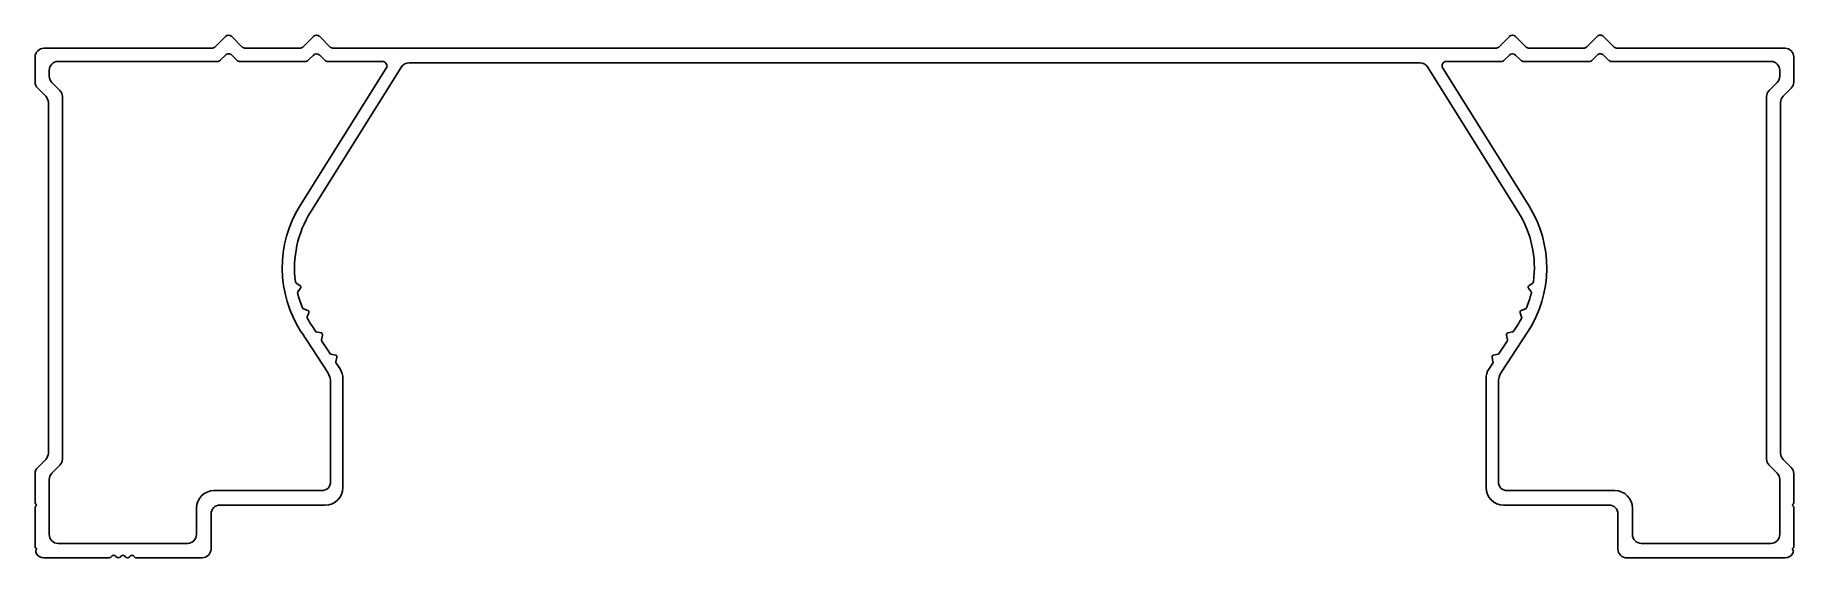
# Model space of a CAD drawing. Extents: x 1799 to 1999, y 1997 to 2056.
import ezdxf

# ---------------------------------------------------------------- set-up
doc = ezdxf.new("R2010")
doc.units = 0
doc.layers.get('0').update_dxf_attribs({"linetype": 'CONTINUOUS'})

msp = doc.modelspace()

# ---------------------------------------------------------------- linework, layer by layer
for p, q in [((1820.63, 2056.18), (1819.42, 2054.97)), ((1822.54, 2054.97), (1821.34, 2056.18)), ((1830.63, 2056.18), (1829.42, 2054.97)), ((1832.54, 2054.97), (1831.34, 2056.18)), ((1966.63, 2056.18), (1965.42, 2054.97)), ((1968.54, 2054.97), (1967.34, 2056.18)), ((1976.63, 2056.18), (1975.42, 2054.97)), ((1978.54, 2054.97), (1977.34, 2056.18)), ((1819.07, 2054.83), (1799.98, 2054.83)), ((1820.04, 2053.47), (1820.63, 2054.06)), ((1821.34, 2054.06), (1821.92, 2053.47)), ((1829.07, 2054.83), (1822.9, 2054.83)), ((1830.04, 2053.47), (1830.63, 2054.06)), ((1831.34, 2054.06), (1831.92, 2053.47)), ((1965.07, 2054.83), (1832.9, 2054.83)), ((1966.05, 2053.47), (1966.63, 2054.06)), ((1967.34, 2054.06), (1967.92, 2053.47)), ((1975.07, 2054.83), (1968.9, 2054.83)), ((1976.04, 2053.47), (1976.63, 2054.06)), ((1977.34, 2054.06), (1977.92, 2053.47)), ((1997.98, 2054.83), (1978.9, 2054.83)), ((1798.98, 2053.83), (1798.98, 2050.99)), ((1800.58, 2051.66), (1800.58, 2052.33)), ((1801.58, 2053.33), (1819.69, 2053.33)), ((1822.28, 2053.33), (1829.69, 2053.33)), ((1838.91, 2052.56), (1829.13, 2036.94)), ((1830.31, 2036.19), (1840.65, 2052.71)), ((1832.28, 2053.33), (1838.48, 2053.33)), ((1841.5, 2053.18), (1956.47, 2053.18)), ((1957.32, 2052.71), (1967.65, 2036.2)), ((1968.84, 2036.94), (1959.06, 2052.56)), ((1959.48, 2053.33), (1965.69, 2053.33)), ((1968.28, 2053.33), (1975.69, 2053.33)), ((1978.28, 2053.33), (1996.38, 2053.33)), ((1997.38, 2052.33), (1997.38, 2051.66)), ((1998.98, 2050.99), (1998.98, 2053.83)), ((1799.28, 2050.28), (1800.19, 2049.37)), ((1801.79, 2050.03), (1800.88, 2050.95)), ((1997.09, 2050.95), (1996.18, 2050.03)), ((1997.77, 2049.37), (1998.69, 2050.29)), ((1800.48, 2048.66), (1800.48, 2008.74)), ((1802.08, 2008.08), (1802.08, 2049.32)), ((1995.88, 2049.32), (1995.88, 2008.08)), ((1997.48, 2008.74), (1997.48, 2048.66)), ((1829.1, 2027.82), (1828.67, 2028.11)), ((1969.29, 2028.11), (1968.87, 2027.82)), ((1828.86, 2027.11), (1829.15, 2027.54)), ((1968.81, 2027.54), (1969.1, 2027.11)), ((1829.99, 2024.99), (1829.5, 2025.16)), ((1829.93, 2024.25), (1830.11, 2024.73)), ((1967.86, 2024.73), (1968.03, 2024.25)), ((1968.47, 2025.16), (1967.98, 2024.99)), ((1829.26, 2022.51), (1832.26, 2017.91)), ((1830.85, 2022.62), (1830.44, 2023.27)), ((1831.51, 2022.43), (1830.98, 2022.54)), ((1831.55, 2021.66), (1831.67, 2022.19)), ((1965.71, 2017.91), (1968.71, 2022.51)), ((1966.3, 2022.19), (1966.41, 2021.66)), ((1966.99, 2022.54), (1966.46, 2022.43)), ((1967.54, 2023.28), (1967.11, 2022.62)), ((1832.49, 2020.11), (1831.58, 2021.51)), ((1833.15, 2019.91), (1832.62, 2020.03)), ((1965.35, 2020.03), (1964.82, 2019.91)), ((1966.38, 2021.51), (1965.47, 2020.11)), ((1833.19, 2019.15), (1833.3, 2019.68)), ((1833.66, 2018.33), (1833.22, 2019)), ((1964.75, 2019), (1964.31, 2018.32)), ((1964.66, 2019.68), (1964.77, 2019.15)), ((1832.26, 2017.91), (1832.26, 2017.91)), ((1832.58, 2016.82), (1832.58, 2005.48)), ((1833.98, 2004.83), (1833.98, 2017.23)), ((1963.98, 2017.23), (1963.98, 2004.83)), ((1965.38, 2005.48), (1965.38, 2016.82)), ((1965.71, 2017.91), (1965.71, 2017.91)), ((1800.19, 2008.04), (1799.27, 2007.12)), ((1998.69, 2007.12), (1997.78, 2008.03)), ((1798.98, 2006.41), (1798.98, 2003.06)), ((1800.88, 2006.46), (1801.79, 2007.37)), ((1996.18, 2007.37), (1997.09, 2006.46)), ((1998.98, 2003.06), (1998.98, 2006.41)), ((1800.58, 1999.48), (1800.58, 2005.75)), ((1831.58, 2004.48), (1819.33, 2004.48)), ((1978.63, 2004.48), (1966.38, 2004.48)), ((1997.38, 2005.75), (1997.38, 1999.48)), ((1798.98, 2002.6), (1798.98, 1998.06)), ((1817.33, 2002.48), (1817.33, 1999.48)), ((1819.98, 2002.83), (1831.98, 2002.83)), ((1965.98, 2002.83), (1977.98, 2002.83)), ((1980.63, 1999.48), (1980.63, 2002.48)), ((1998.98, 1998.06), (1998.98, 2002.6)), ((1818.98, 1997.83), (1818.98, 2001.83)), ((1978.98, 2001.83), (1978.98, 1997.83)), ((1816.33, 1998.48), (1801.58, 1998.48)), ((1996.38, 1998.48), (1981.63, 1998.48)), ((1799.99, 1996.83), (1807.31, 1996.83)), ((1807.66, 1996.97), (1807.74, 1997.05)), ((1808.1, 1997.05), (1808.23, 1996.92)), ((1808.65, 1996.92), (1808.78, 1997.05)), ((1809.14, 1997.05), (1809.27, 1996.92)), ((1809.69, 1996.92), (1809.82, 1997.05)), ((1810.18, 1997.05), (1810.33, 1996.9)), ((1810.5, 1996.83), (1817.99, 1996.83)), ((1979.99, 1996.83), (1997.99, 1996.83))]:
    msp.add_line(p, q)
for centre, radius, start, end in [((1820.98, 2055.83), 0.5, 45.1557, 135), ((1830.98, 2055.83), 0.5, 45, 135), ((1966.98, 2055.83), 0.5, 45, 135), ((1976.98, 2055.83), 0.5, 45, 135.1556), ((1799.98, 2053.83), 1, 90, 180), ((1819.07, 2055.33), 0.5, 270, 315), ((1820.98, 2053.71), 0.5, 44.8445, 135), ((1822.9, 2055.33), 0.5, 225, 270), ((1829.07, 2055.33), 0.5, 270, 315.127), ((1830.98, 2053.71), 0.5, 45, 135), ((1832.9, 2055.33), 0.5, 225.1291, 270), ((1965.07, 2055.33), 0.5, 270, 315.1291), ((1966.98, 2053.71), 0.5, 45, 135), ((1968.9, 2055.33), 0.5, 225.127, 270), ((1975.07, 2055.33), 0.5, 270, 315), ((1976.98, 2053.71), 0.5, 45, 135.1555), ((1978.9, 2055.33), 0.5, 225, 270), ((1997.98, 2053.83), 1, 360, 90), ((1801.58, 2052.33), 1, 89.9907, 179.8541), ((1819.69, 2053.83), 0.5, 270, 314.8947), ((1822.28, 2053.83), 0.5, 225, 270), ((1829.69, 2053.83), 0.5, 270, 314.8253), ((1832.28, 2053.83), 0.5, 224.8239, 270), ((1838.48, 2052.83), 0.5, 327.8704, 89.9869), ((1841.5, 2052.18), 1, 90, 147.951), ((1956.47, 2052.18), 1, 32.049, 90), ((1959.48, 2052.83), 0.5, 90.0131, 212.1296), ((1965.69, 2053.83), 0.5, 270, 315.1761), ((1968.28, 2053.83), 0.5, 225.1747, 270), ((1975.69, 2053.83), 0.5, 270, 315), ((1978.28, 2053.83), 0.5, 225.1053, 270), ((1996.38, 2052.33), 1, 0.1459, 90.0093), ((1799.98, 2050.99), 1, 180, 225.1069), ((1801.58, 2051.65), 1, 179.8541, 225), ((1801.08, 2049.33), 1, 359.9124, 45.0001), ((1996.88, 2049.33), 1, 134.9999, 180.0876), ((1996.38, 2051.65), 1, 315, 0.1459), ((1997.98, 2050.99), 1, 315.1072, 0), ((1799.48, 2048.66), 1, 0, 45.1108), ((1998.48, 2048.66), 1, 135.1111, 180), ((1840.48, 2029.83), 13.4, 147.9217, 213.0773), ((1840.48, 2029.83), 12, 147.9686, 187.5733), ((1957.48, 2029.83), 12, 352.4267, 32.0666), ((1957.48, 2029.83), 13.4, 326.9227, 32.0783), ((1828.79, 2028.27), 0.2, 187.5733, 235.7206), ((1969.18, 2028.27), 0.2, 304.2794, 352.4267), ((1829.03, 2027), 0.2, 145.7207, 193.8682), ((1840.48, 2029.83), 12, 193.8682, 202.305), ((1828.99, 2027.65), 0.2, 325.7206, 55.7207), ((1957.48, 2029.83), 12, 337.695, 346.1318), ((1968.98, 2027.65), 0.2, 124.2793, 214.2794), ((1968.94, 2027), 0.2, 346.1318, 34.2792), ((1829.57, 2025.35), 0.2, 202.305, 250.4524), ((1830.12, 2024.18), 0.2, 160.4524, 208.5999), ((1840.48, 2029.83), 12, 208.5999, 213.1492), ((1829.92, 2024.8), 0.2, 340.4522, 70.4525), ((1957.48, 2029.83), 12, 326.9215, 331.4001), ((1968.05, 2024.8), 0.2, 109.5475, 199.5478), ((1967.84, 2024.18), 0.2, 331.4001, 19.5476), ((1968.4, 2025.35), 0.2, 289.5476, 337.695), ((1831.02, 2022.73), 0.2, 213.1139, 258.1141), ((1831.47, 2022.23), 0.2, 348.1141, 78.2572), ((1966.5, 2022.23), 0.2, 102.029, 191.8859), ((1966.94, 2022.73), 0.2, 281.8859, 326.8861), ((1831.75, 2021.62), 0.2, 168.1143, 213.1141), ((1832.66, 2020.22), 0.2, 213.1141, 258.1141), ((1965.31, 2020.22), 0.2, 281.8859, 326.8859), ((1966.22, 2021.62), 0.2, 326.8859, 11.8857), ((1833.11, 2019.72), 0.2, 348.1141, 78.3603), ((1833.39, 2019.11), 0.2, 168.1144, 213.1139), ((1831.98, 2017.23), 2, 360, 33.2128), ((1965.98, 2017.23), 2, 146.985, 180), ((1964.86, 2019.72), 0.2, 102.1321, 191.8859), ((1964.58, 2019.11), 0.2, 326.8861, 11.8856), ((1830.58, 2016.82), 2, 0, 33.1141), ((1967.38, 2016.82), 2, 146.8859, 180), ((1799.48, 2008.74), 1, 315.0707, 0), ((1801.08, 2008.08), 1, 314.9999, 359.9124), ((1996.88, 2008.08), 1, 180.0876, 225.0001), ((1998.48, 2008.74), 1, 180, 225.0705), ((1799.98, 2006.41), 1, 135.1111, 180), ((1801.58, 2005.75), 1, 135, 179.8541), ((1996.38, 2005.75), 1, 0.1459, 45), ((1997.98, 2006.41), 1, 360, 45.1109), ((1819.33, 2002.48), 2, 90, 179.8903), ((1831.58, 2005.48), 1, 269.9284, 359.9999), ((1831.98, 2004.83), 2, 270, 0), ((1965.98, 2004.83), 2, 180, 270), ((1966.38, 2005.48), 1, 180, 270.0716), ((1978.63, 2002.48), 2, 0.1097, 90), ((1799.08, 2003.06), 0.1, 180, 246.4218), ((1799.08, 2002.6), 0.1, 113.5782, 180), ((1798.98, 2002.83), 0.15, 293.5782, 66.4218), ((1819.98, 2001.83), 1, 90.0839, 180.1083), ((1977.98, 2001.83), 1, 0.1084, 90.0839), ((1998.98, 2002.83), 0.15, 113.5782, 246.4218), ((1998.88, 2003.06), 0.1, 293.5782, 360), ((1998.88, 2002.6), 0.1, 360, 66.4218), ((1799.08, 1998.06), 0.1, 180, 246.4218), ((1801.58, 1999.48), 1, 179.8541, 269.9999), ((1816.33, 1999.48), 1, 270, 360), ((1981.63, 1999.48), 1, 180, 270), ((1996.38, 1999.48), 1, 270.0001, 0.1459), ((1998.88, 1998.06), 0.1, 293.5782, 0), ((1798.98, 1997.83), 0.15, 322.3415, 66.4218), ((1799.34, 1997.55), 0.3, 142.3415, 203.1261), ((1799.98, 1997.83), 1, 203.1261, 270.1047), ((1807.31, 1997.33), 0.5, 270, 315), ((1807.92, 1996.87), 0.25, 45, 135), ((1808.44, 1997.13), 0.3, 225, 315), ((1808.96, 1996.87), 0.25, 45, 135), ((1809.48, 1997.13), 0.3, 225, 315), ((1810, 1996.87), 0.25, 45, 135), ((1810.5, 1997.08), 0.25, 225, 270), ((1817.98, 1997.83), 1, 270.1047, 0), ((1979.98, 1997.83), 1, 180, 270.1047), ((1997.98, 1997.83), 1, 270.1047, 336.8739), ((1998.98, 1997.83), 0.15, 113.5782, 217.6585), ((1998.63, 1997.55), 0.3, 336.8739, 37.6585)]:
    msp.add_arc(centre, radius, start, end)

doc.saveas('drawing.dxf')
